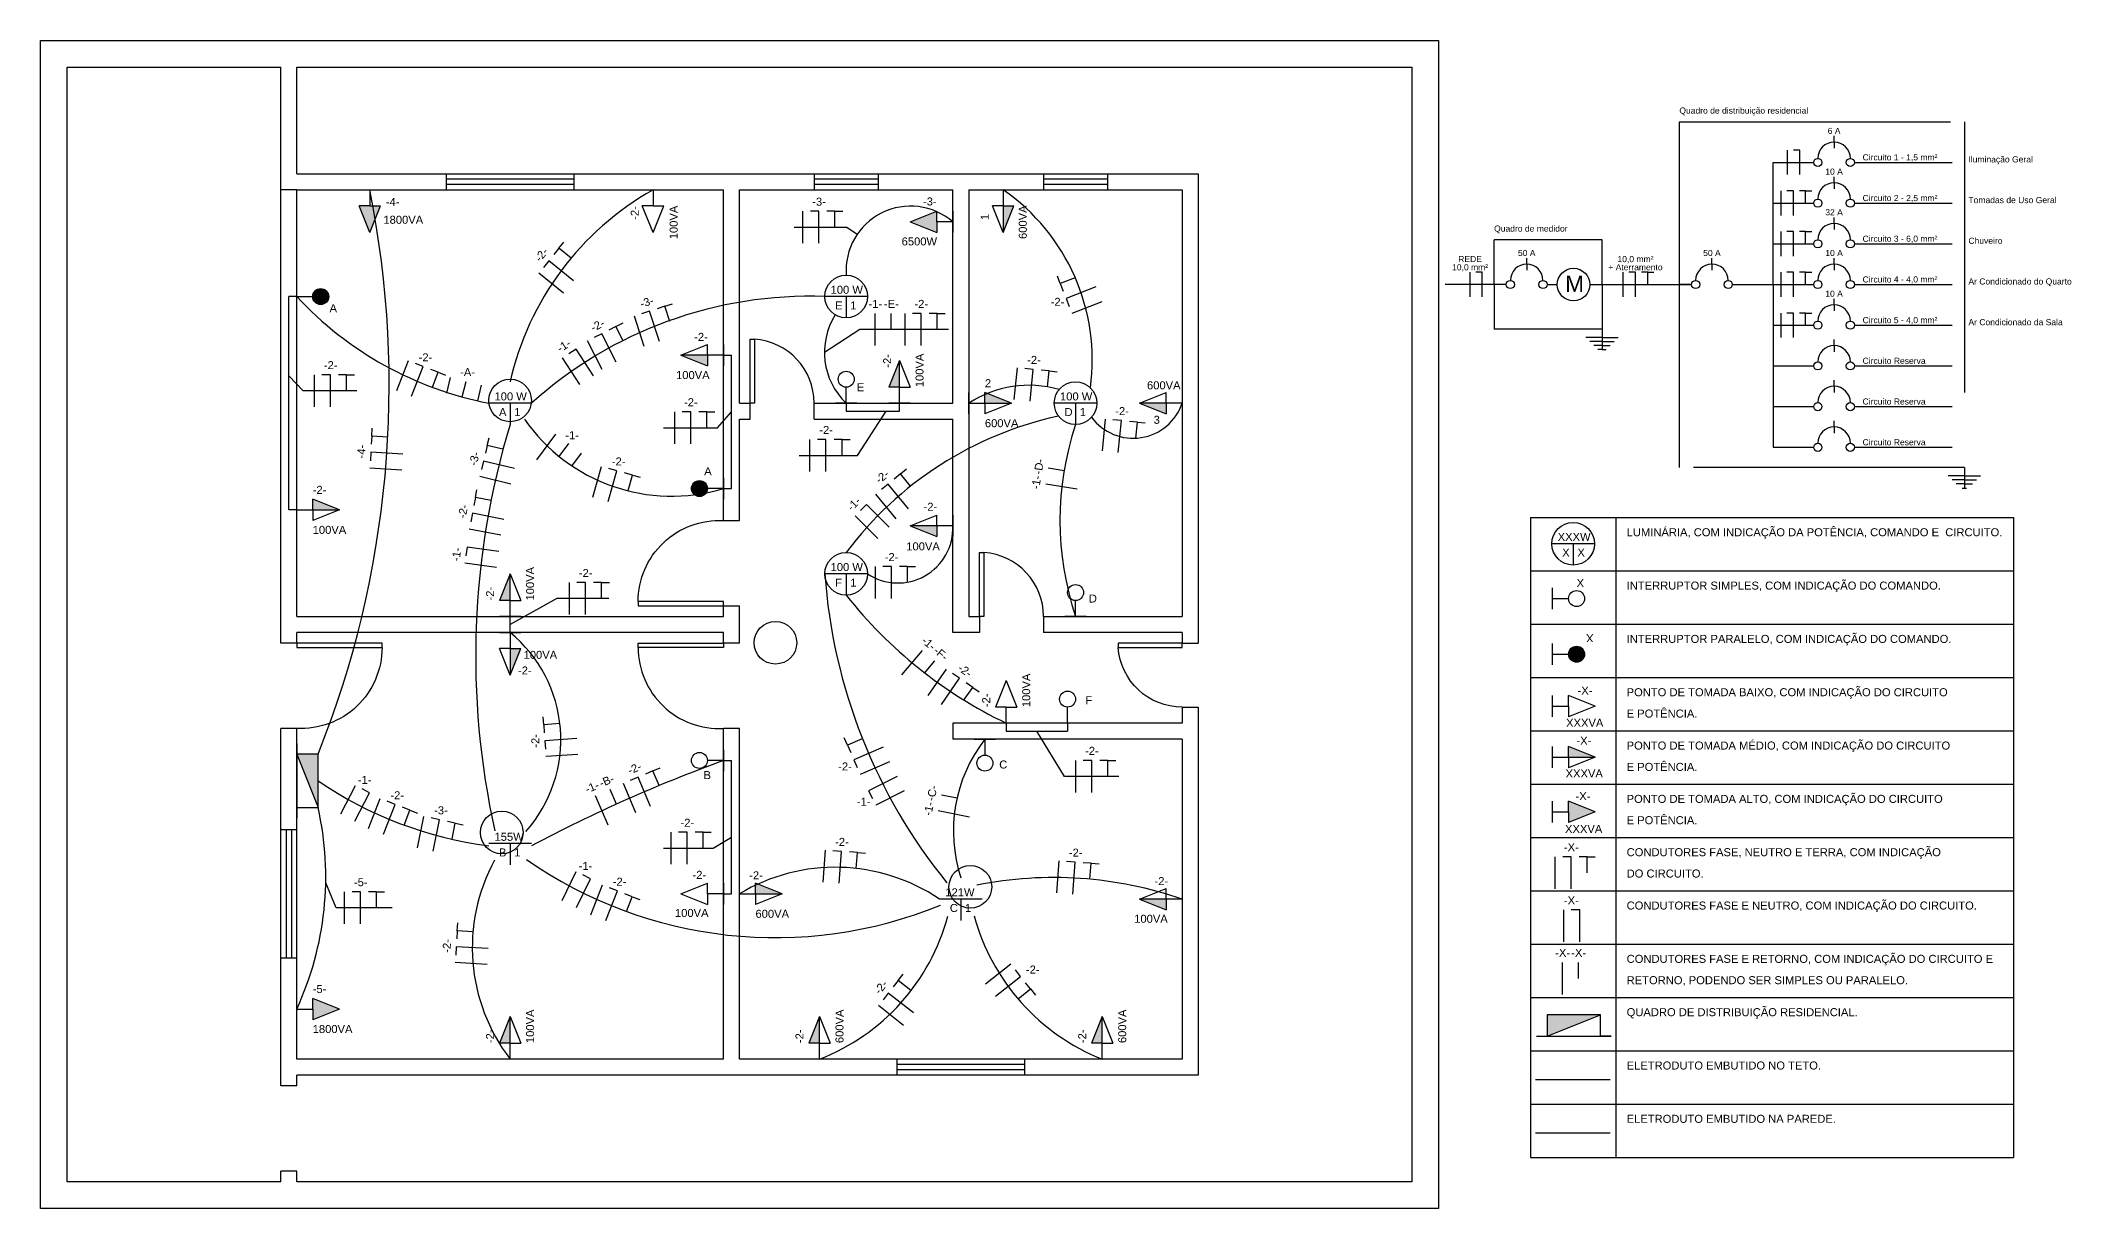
# Model space of a CAD drawing. Header units: millimetres. Extents: x 0 to 19, y 0 to 10.9.
import ezdxf
from ezdxf.enums import TextEntityAlignment as Align

# ---------------------------------------------------------------- set-up
doc = ezdxf.new("R2010")
doc.units = ezdxf.units.MM
doc.header["$LTSCALE"] = 0.2
doc.linetypes.add('DASHED', pattern=[19.05, 12.7, -6.35])
for name, color, linetype in [('CIRCUITOS', 250, 'Continuous'), ('ELETRODUTO_PAREDE', 251, 'DASHED'), ('ELETRODUTO_TETO', 251, 'Continuous'), ('ESQUADRIAS', 253, 'Continuous'), ('INTERRUPTORES', 250, 'Continuous'), ('luminarias', 250, 'Continuous'), ('PAREDES', 253, 'Continuous'), ('TOMADAS', 250, 'Continuous')]:
    doc.layers.add(name, color=color, linetype=linetype)
doc.styles.get("Standard").update_dxf_attribs({"font": 'Arial'})

# ---------------------------------------------------------------- blocks, each defined once
blk = doc.blocks.new('TOMADA_MEDIA')
blk.add_hatch(color=256).paths.add_polyline_path([(0.4, 0), (0.15, 0.1), (0.15, 0.001), (0.15, 0), (0.151, 0)])
for p, q in [((0, -0.1), (0, 0.1)), ((0, 0), (0.15, 0)), ((0.15, 0), (0.15, 0.1)), ((0.4, 0), (0.15, 0.1)), ((0.15, 0), (0.15, -0.1)), ((0.15, 0), (0.4, 0)), ((0.4, 0), (0.15, -0.1))]:
    blk.add_line(p, q)
for tag, p in [('CIRC_NUM', (0.15, 0.15)), ('POT_TOM', (0.15, -0.225))]:
    blk.add_attdef(tag, p, '', height=0.075)
blk = doc.blocks.new('TOMADA_BAIXA')
for p, q in [((0, -0.1), (0, 0.1)), ((0, 0), (0.15, 0)), ((0.15, 0), (0.15, 0.1)), ((0.4, 0), (0.15, 0.1)), ((0.15, 0), (0.15, -0.1)), ((0.4, 0), (0.15, -0.1))]:
    blk.add_line(p, q)
for tag, p in [('CIRC_NUM', (0.15, 0.15)), ('POT_TOM', (0.15, -0.225))]:
    blk.add_attdef(tag, p, '', height=0.075)
blk = doc.blocks.new('TOMADA_ALTA')
blk.add_hatch(color=256).paths.add_polyline_path([(0.4, 0), (0.15, 0.1), (0.15, 0.003), (0.15, 0), (0.15, -0.003), (0.15, -0.1)])
for p, q in [((0, -0.1), (0, 0.1)), ((0, 0), (0.15, 0)), ((0.15, 0), (0.15, 0.1)), ((0.4, 0), (0.15, 0.1)), ((0.15, 0), (0.15, -0.1)), ((0.4, 0), (0.15, -0.1))]:
    blk.add_line(p, q)
for tag, p in [('CIRC_NUM', (0.15, 0.15)), ('POT_TOM', (0.15, -0.225))]:
    blk.add_attdef(tag, p, '', height=0.075)
blk = doc.blocks.new('FASE_NEUTRO')
for p, q in [((-0.07, -0.15), (-0.07, 0.15)), ((0.08, 0.15), (0, 0.15)), ((0.08, -0.15), (0.08, 0.15))]:
    blk.add_line(p, q)
blk.add_attdef('FN', text='', height=0.075).set_placement((0.1407, 0.2017), align=Align.CENTER)
blk = doc.blocks.new('FASE_NEUTRO_TERRA')
for p, q in [((-0.15, -0.15), (-0.15, 0.15)), ((0, 0.15), (-0.08, 0.15)), ((0, -0.15), (0, 0.15)), ((0.15, 0.15), (0.075, 0.15)), ((0.15, 0), (0.15, 0.15)), ((0.15, 0.15), (0.225, 0.15))]:
    blk.add_line(p, q)
blk.add_attdef('FNT', text='', height=0.075).set_placement((0.9088, 0.2017), align=Align.CENTER)
blk = doc.blocks.new('PORTA_80')
for p, q in [((-0.04, 0.8), (0, 0.8)), ((-0.04, 0), (-0.04, 0.8)), ((0, 0.8), (0, 0)), ((0, 0), (-0.04, 0))]:
    blk.add_line(p, q)
blk.add_arc((-0.04, 0.039), 0.761, 90, 182.9376)
blk = doc.blocks.new('PORTA_60')
for p, q in [((0, 0.6), (0.04, 0.6)), ((0, 0), (0, 0.6)), ((0.04, 0.6), (0.04, 0)), ((0.04, 0), (0, 0))]:
    blk.add_line(p, q)
blk.add_arc((-0.0014, 0), 0.6014, 0, 86.0501)
blk = doc.blocks.new('INTERRUPTOR_SIMPLES')
for p, q in [((0, -0.1), (0, 0.1)), ((0, 0), (0.15, 0))]:
    blk.add_line(p, q)
blk.add_circle((0.225, 0), 0.075)
blk.add_attdef('INT_LET', (0.225, 0.1084), '', height=0.075)
blk = doc.blocks.new('INTERRUPTOR_PARALELO')
blk.add_hatch(color=256).paths.add_polyline_path([(-0.15, 0), (-0.151, 0.011), (-0.153, 0.021), (-0.157, 0.031), (-0.162, 0.041), (-0.168, 0.049), (-0.176, 0.057), (-0.184, 0.063), (-0.194, 0.068), (-0.204, 0.072), (-0.214, 0.074), (-0.225, 0.075), (-0.236, 0.074), (-0.246, 0.072), (-0.256, 0.068), (-0.266, 0.063), (-0.274, 0.057), (-0.282, 0.049), (-0.288, 0.041), (-0.293, 0.031), (-0.297, 0.021), (-0.299, 0.011), (-0.3, 0), (-0.299, -0.011), (-0.297, -0.021), (-0.293, -0.031), (-0.288, -0.041), (-0.282, -0.049), (-0.274, -0.057), (-0.266, -0.063), (-0.256, -0.068), (-0.246, -0.072), (-0.236, -0.074), (-0.225, -0.075), (-0.214, -0.074), (-0.204, -0.072), (-0.194, -0.068), (-0.184, -0.063), (-0.176, -0.057), (-0.168, -0.049), (-0.162, -0.041), (-0.157, -0.031), (-0.153, -0.021), (-0.151, -0.011)])
for p, q in [((0, 0), (-0.15, 0)), ((0, 0.1), (0, -0.1))]:
    blk.add_line(p, q)
blk.add_circle((-0.225, 0), 0.075)
blk.add_attdef('INT_LET', (-0.316, 0.107), '', height=0.075)
blk = doc.blocks.new('FASE_RETORNO')
for p, q in [((-0.0814, -0.15), (-0.0814, 0.15)), ((0.0686, 0), (0.0686, 0.15))]:
    blk.add_line(p, q)
for tag, p in [('F', (-0.8488, 0.2017)), ('R', (-0.6985, 0.2017))]:
    blk.add_attdef(tag, text='', height=0.075).set_placement(p, align=Align.CENTER)
blk = doc.blocks.new('FASE_PARALELO')
for p, q in [((-0.15, -0.15), (-0.15, 0.15)), ((0, 0), (0, 0.15)), ((0.15, 0), (0.15, 0.15))]:
    blk.add_line(p, q)
blk.add_attdef('FP', text='', height=0.075).set_placement((0.0713, 0.2017), align=Align.CENTER)
blk = doc.blocks.new('RETORNO_PARALELO')
for p, q in [((-0.15, 0), (-0.15, 0.15)), ((0, 0), (0, 0.15)), ((0.15, 0), (0.15, 0.15))]:
    blk.add_line(p, q)
blk.add_attdef('RP', text='', height=0.075).set_placement((0.0718, 0.2017), align=Align.CENTER)

msp = doc.modelspace()

# ---------------------------------------------------------------- hatches: boundary and pattern name
at = {"layer": 'TOMADAS'}
for points in [[(2.6, 4.2597), (2.4, 4.2597), (2.6, 3.7597)], [(14.1194, 1.8149), (14.1194, 1.6149), (14.6194, 1.8149)]]:
    msp.add_hatch(color=256, dxfattribs=at).paths.add_polyline_path(points)

# ---------------------------------------------------------------- linework, layer by layer
at = {"linetype": 'DASHED'}
for p, q in [((15.3589, 8.6629), (15.3589, 10.1892)), ((15.3589, 10.1892), (18.0301, 10.1892)), ((18.0301, 10.1892), (18.0301, 6.9457)), ((13.6227, 8.6629), (13.6227, 9.0826)), ((14.6339, 9.0826), (13.6227, 9.0826)), ((14.6339, 8.6629), (14.6339, 9.0826)), ((13.6227, 8.6629), (13.6227, 8.2431)), ((14.6339, 8.6629), (14.6339, 8.2431)), ((15.3589, 6.9457), (15.3589, 8.6629)), ((14.6339, 8.2431), (13.6227, 8.2431)), ((18.0301, 6.9457), (15.3589, 6.9457))]:
    msp.add_line(p, q, dxfattribs=at)
for p, q in [((16.809, 9.9984), (16.809, 10.0557)), ((16.809, 9.9984), (16.809, 9.9412)), ((16.2366, 9.426), (16.2366, 9.8076)), ((16.2366, 9.8076), (16.6182, 9.8076)), ((16.9998, 9.8076), (17.9156, 9.8076)), ((16.809, 9.6168), (16.809, 9.6741)), ((16.809, 9.6168), (16.809, 9.5596)), ((16.2366, 9.0444), (16.2366, 9.426)), ((16.2366, 9.426), (16.6182, 9.426)), ((16.9998, 9.426), (17.9156, 9.426)), ((16.809, 9.2352), (16.809, 9.2925)), ((16.809, 9.2352), (16.809, 9.178)), ((16.2366, 8.6629), (16.2366, 9.0444)), ((16.2366, 9.0444), (16.6182, 9.0444)), ((16.9998, 9.0444), (17.9156, 9.0444)), ((13.928, 8.8537), (13.928, 8.9109)), ((13.928, 8.8537), (13.928, 8.7964)), ((15.6642, 8.8537), (15.6642, 8.9109)), ((15.6642, 8.8537), (15.6642, 8.7964)), ((16.809, 8.8537), (16.809, 8.9109)), ((16.809, 8.8537), (16.809, 8.7964)), ((13.7372, 8.6629), (13.1648, 8.6629)), ((14.1188, 8.6629), (14.2142, 8.6629)), ((14.5195, 8.6629), (15.0918, 8.6629)), ((15.0918, 8.6629), (15.4734, 8.6629)), ((15.4734, 8.6629), (15.3589, 8.6629)), ((15.855, 8.6629), (16.2366, 8.6629)), ((16.2366, 8.6629), (16.2366, 8.2813)), ((16.2366, 8.6629), (16.6182, 8.6629)), ((16.9998, 8.6629), (17.9156, 8.6629)), ((16.809, 8.4721), (16.809, 8.5293)), ((16.809, 8.4721), (16.809, 8.4148)), ((14.6339, 8.2431), (14.6339, 8.1668)), ((16.2366, 8.2813), (16.2366, 7.8997)), ((16.2366, 8.2813), (16.6182, 8.2813)), ((16.9998, 8.2813), (17.9156, 8.2813)), ((14.6339, 8.1668), (14.4813, 8.1668)), ((14.6339, 8.1286), (14.5195, 8.1286)), ((14.6339, 8.0905), (14.5576, 8.0905)), ((14.6339, 8.0523), (14.5958, 8.0523)), ((14.6339, 8.1668), (14.6339, 8.0523)), ((14.6339, 8.1668), (14.7866, 8.1668)), ((14.6339, 8.1286), (14.7484, 8.1286)), ((14.6339, 8.0905), (14.7102, 8.0905)), ((14.6339, 8.0523), (14.6721, 8.0523)), ((16.809, 8.0905), (16.809, 8.1477)), ((16.809, 8.0905), (16.809, 8.0332)), ((16.2366, 7.8997), (16.2366, 7.5181)), ((16.2366, 7.8997), (16.6182, 7.8997)), ((16.9998, 7.8997), (17.9156, 7.8997)), ((16.809, 7.7089), (16.809, 7.7661)), ((16.809, 7.7089), (16.809, 7.6517)), ((16.2366, 7.5181), (16.6182, 7.5181)), ((16.2366, 7.5181), (16.2366, 7.1365)), ((16.9998, 7.5181), (17.9156, 7.5181)), ((16.809, 7.3273), (16.809, 7.3845)), ((16.809, 7.3273), (16.809, 7.2701)), ((16.2366, 7.1365), (16.6182, 7.1365)), ((16.9998, 7.1365), (17.9156, 7.1365)), ((18.0301, 6.8694), (17.8774, 6.8694)), ((18.0301, 6.9457), (18.0301, 6.8694)), ((18.0301, 6.8694), (18.0301, 6.7549)), ((18.0301, 6.8694), (18.1827, 6.8694)), ((18.0301, 6.8312), (17.9156, 6.8312)), ((18.0301, 6.7931), (17.9537, 6.7931)), ((18.01, 6.7549), (18.0501, 6.7549)), ((18.0301, 6.8312), (18.1445, 6.8312)), ((18.0301, 6.7931), (18.1064, 6.7931)), ((13.9648, 6.4774), (18.4907, 6.4774)), ((13.9648, 6.4774), (13.9648, 0.4774)), ((14.7648, 6.4774), (14.7648, 0.4774)), ((18.4907, 6.4774), (18.4907, 0.4774)), ((13.9648, 5.9774), (18.4907, 5.9774)), ((13.9648, 5.4774), (18.4907, 5.4774)), ((13.9648, 4.9774), (18.4907, 4.9774)), ((13.9648, 4.4774), (18.4907, 4.4774)), ((13.9648, 3.9774), (18.4907, 3.9774)), ((13.9648, 3.4774), (18.4907, 3.4774)), ((13.9648, 2.9774), (18.4907, 2.9774)), ((13.9648, 2.4774), (18.4907, 2.4774)), ((13.9648, 1.9774), (18.4907, 1.9774)), ((13.9648, 1.4774), (18.4907, 1.4774)), ((13.9648, 0.9774), (18.4907, 0.9774)), ((13.9648, 0.4774), (18.4907, 0.4774))]:
    msp.add_line(p, q)
at = {"ltscale": 0.005}
for centre, radius in [((16.6563, 9.8076), 0.0382), ((16.9616, 9.8076), 0.0382), ((16.6563, 9.426), 0.0382), ((16.9616, 9.426), 0.0382), ((16.6563, 9.0444), 0.0382), ((16.9616, 9.0444), 0.0382), ((14.3668, 8.6629), 0.1526), ((13.7754, 8.6629), 0.0382), ((14.0806, 8.6629), 0.0382), ((15.5116, 8.6629), 0.0382), ((15.8169, 8.6629), 0.0382), ((16.6563, 8.6629), 0.0382), ((16.9616, 8.6629), 0.0382), ((16.6563, 8.2813), 0.0382), ((16.9616, 8.2813), 0.0382), ((16.6563, 7.8997), 0.0382), ((16.9616, 7.8997), 0.0382), ((16.6563, 7.5181), 0.0382), ((16.9616, 7.5181), 0.0382), ((16.6563, 7.1365), 0.0382), ((16.9616, 7.1365), 0.0382)]:
    msp.add_circle(centre, radius, dxfattribs=at)
msp.add_circle((4.4, 7.576), 0.2)
at = {"linetype": 'ByBlock'}
msp.add_circle((6.8868, 5.3038), 0.2, dxfattribs=at)
for centre in [(16.809, 9.8458), (16.809, 9.4642), (16.809, 9.0826), (13.928, 8.701), (15.6642, 8.701), (16.809, 8.701), (16.809, 8.3194), (16.809, 7.9378), (16.809, 7.5563), (16.809, 7.1747)]:
    msp.add_arc(centre, 0.1526, 0, 180)
at = {"layer": 'CIRCUITOS'}
for p, q in [((7.063, 9.2006), (7.5566, 9.2006)), ((7.5566, 9.2006), (7.6541, 9.1339)), ((7.6787, 8.2419), (7.3462, 8.0261)), ((8.5099, 8.2419), (7.6787, 8.2419)), ((2.325, 7.8054), (2.4595, 7.6674)), ((2.9633, 7.6674), (2.4595, 7.6674)), ((6.3425, 7.32), (6.475, 7.4699)), ((7.6576, 7.0595), (7.9261, 7.475)), ((9.9, 7.55), (9.5, 7.55)), ((9.7, 7.55), (9.7, 7.35)), ((5.8378, 7.32), (6.3425, 7.32)), ((7.108, 7.0595), (7.6576, 7.0595)), ((4.8376, 5.7185), (4.4, 5.475)), ((5.3256, 5.7185), (4.8376, 5.7185)), ((9.5961, 4.0512), (9.3375, 4.475)), ((10.1055, 4.0512), (9.5961, 4.0512)), ((6.3035, 3.3767), (6.475, 3.4821)), ((5.8384, 3.3767), (6.3035, 3.3767)), ((2.7699, 2.8192), (2.6723, 3.0535)), ((3.2944, 2.8192), (2.7699, 2.8192))]:
    msp.add_line(p, q, dxfattribs=at)
for centre in [(9.7, 7.55), (8.7137, 3.015)]:
    msp.add_circle(centre, 0.2, dxfattribs=at)
at = {"layer": 'ELETRODUTO_PAREDE'}
for p, q in [((2.325, 6.55), (2.325, 8.55)), ((2.4, 8.55), (2.325, 8.55)), ((6.4, 8), (6.475, 8)), ((6.475, 6.7498), (6.475, 8)), ((7.55, 7.55), (7.55, 7.475)), ((7.55, 7.475), (8.0492, 7.475)), ((8.0492, 7.475), (8.0492, 7.55)), ((6.4, 6.7498), (6.475, 6.7498)), ((2.4, 6.55), (2.325, 6.55)), ((4.4, 5.4), (4.4, 5.55)), ((9.05, 4.55), (9.05, 4.475)), ((9.05, 4.475), (9.625, 4.475)), ((9.625, 4.55), (9.625, 4.475)), ((6.4, 4.2), (6.475, 4.2)), ((6.475, 2.95), (6.475, 4.2)), ((6.4, 2.95), (6.475, 2.95)), ((14.0117, 0.7076), (14.7117, 0.7076))]:
    msp.add_line(p, q, dxfattribs=at)
at = {"layer": 'ELETRODUTO_TETO'}
msp.add_line((14.0117, 1.2076), (14.7117, 1.2076), dxfattribs=at)
for centre, radius, start, end in [((-6.0506, 7.7207), 9.3173, 338.1939, 11.3225), ((7.096, 7.1421), 2.7637, 119.3946, 167.2928), ((7.9165, 7.9562), 1.9401, 352.2333, 55.2365), ((8.1537, 8.7925), 0.6052, 49.0868, 184.0232), ((4.8358, 10.8144), 3.3257, 222.9116, 258.9792), ((7.2088, 4.657), 3.8956, 87.9233, 132.0429), ((8.0041, 8.0261), 0.658, 147.6787, 226.3548), ((9.265, 6.6832), 1.0347, 74.1902, 123.098), ((10.2583, 4.1243), 3.3821, 102.2523, 143.2041), ((10.2403, 7.7071), 0.4858, 216.5532, 341.1386), ((11.5836, 5.1738), 7.506, 163.1461, 192.5691), ((5.9148, 8.3591), 1.6808, 214.743, 286.779), ((12.3829, 6.45), 2.8298, 161.4556, 198.5444), ((8.0348, 6.3798), 0.5156, 236.4667, 2.2488), ((12.517, 6.3157), 5.18, 184.0484, 219.0581), ((10.8868, 8.3835), 4.2509, 218.2817, 244.3987), ((3.5777, 4.3959), 1.2979, 318.4023, 50.6831), ((9.9581, 3.5387), 1.4034, 142.1437, 198.2177), ((11.3873, -9.4465), 14.5293, 110.0756, 117.8493), ((4.6684, 7.0334), 3.6635, 235.6262, 262.6549), ((-0.2772, 3.1084), 2.95, 335.1659, 12.7549), ((5.7628, 2.4448), 1.7172, 151.5129, 217.4774), ((6.8847, 6.6208), 4.0817, 235.1576, 292.2922), ((7.4482, 1.4513), 1.7472, 56.0095, 120.9354), ((9.4946, -0.5895), 3.6918, 70.9423, 101.2304), ((6.5851, 3.2516), 1.9848, 291.1106, 345.1035), ((10.6922, 3.2716), 2.0134, 195.2097, 248.368)]:
    msp.add_arc(centre, radius, start, end, dxfattribs=at)
at = {"layer": 'ESQUADRIAS'}
for p, q in [((3.8, 9.7), (3.8, 9.55)), ((5, 9.65), (3.8, 9.65)), ((5, 9.6), (3.8, 9.6)), ((5, 9.55), (5, 9.7)), ((7.25, 9.7), (7.25, 9.55)), ((7.85, 9.65), (7.25, 9.65)), ((7.85, 9.6), (7.25, 9.6)), ((7.85, 9.7), (7.85, 9.55)), ((9.4, 9.7), (9.4, 9.55)), ((10, 9.65), (9.4, 9.65)), ((10, 9.6), (9.4, 9.6)), ((10, 9.7), (10, 9.55)), ((2.4, 3.55), (2.25, 3.55)), ((2.3, 3.55), (2.3, 2.35)), ((2.35, 3.55), (2.35, 2.35)), ((2.25, 2.35), (2.4, 2.35)), ((8.025, 1.4), (8.025, 1.25)), ((9.225, 1.35), (8.025, 1.35)), ((9.225, 1.25), (9.225, 1.4)), ((9.225, 1.3), (8.025, 1.3))]:
    msp.add_line(p, q, dxfattribs=at)
at = {"layer": 'luminarias'}
for p, q in [((7.75, 8.55), (7.35, 8.55)), ((7.55, 8.55), (7.55, 8.35)), ((4.6, 7.55), (4.2, 7.55)), ((4.4, 7.55), (4.4, 7.35)), ((14.5643, 6.2326), (14.1643, 6.2326)), ((14.3643, 6.2326), (14.3643, 6.0326)), ((7.75, 5.95), (7.35, 5.95)), ((7.55, 5.95), (7.55, 5.75)), ((4.6, 3.4206), (4.2, 3.4206)), ((4.4, 3.4206), (4.4, 3.2206)), ((8.825, 2.9), (8.425, 2.9)), ((8.625, 2.9), (8.625, 2.7))]:
    msp.add_line(p, q, dxfattribs=at)
for centre in [(7.55, 8.55), (14.3643, 6.2326), (7.55, 5.95), (4.3219, 3.5248)]:
    msp.add_circle(centre, 0.2, dxfattribs=at)
at = {"layer": 'PAREDES'}
for p, q in [((0, 10.95), (13.1, 10.95)), ((0, 0), (0, 10.95)), ((13.1, 10.95), (13.1, 0)), ((0.25, 10.7), (2.25, 10.7)), ((0.25, 0.25), (0.25, 10.7)), ((2.25, 5.3), (2.25, 10.7)), ((2.4, 9.7), (2.4, 10.7)), ((2.4, 10.7), (12.85, 10.7)), ((12.85, 10.7), (12.85, 0.25)), ((2.4, 9.55), (2.25, 9.55)), ((2.4, 9.7), (10.85, 9.7)), ((2.4, 9.55), (6.4, 9.55)), ((2.4, 5.55), (2.4, 9.55)), ((6.4, 6.45), (6.4, 9.55)), ((6.55, 9.55), (8.55, 9.55)), ((6.55, 7.55), (6.55, 9.55)), ((8.55, 7.55), (8.55, 9.55)), ((8.7, 9.55), (8.7, 5.55)), ((8.7, 9.55), (10.7, 9.55)), ((10.7, 9.55), (10.7, 5.55)), ((10.85, 9.7), (10.85, 5.3)), ((6.55, 7.55), (6.65, 7.55)), ((6.65, 7.4), (6.65, 7.55)), ((7.25, 7.55), (8.55, 7.55)), ((7.25, 7.4), (7.25, 7.55)), ((6.55, 7.4), (6.65, 7.4)), ((6.55, 6.45), (6.55, 7.4)), ((7.25, 7.4), (8.55, 7.4)), ((8.55, 5.4), (8.55, 7.4)), ((6.4, 6.45), (6.55, 6.45)), ((2.4, 5.55), (6.4, 5.55)), ((6.4, 5.65), (6.55, 5.65)), ((6.4, 5.55), (6.4, 5.65)), ((6.55, 5.3), (6.55, 5.65)), ((8.7, 5.55), (8.8, 5.55)), ((8.8, 5.55), (8.8, 5.4)), ((9.4, 5.55), (10.7, 5.55)), ((9.4, 5.55), (9.4, 5.4)), ((6.4, 5.4), (2.4, 5.4)), ((2.4, 5.3), (2.4, 5.4)), ((6.4, 5.3), (6.4, 5.4)), ((8.8, 5.4), (8.55, 5.4)), ((10.7, 5.4), (9.4, 5.4)), ((10.7, 5.4), (10.7, 5.3)), ((2.4, 5.3), (2.25, 5.3)), ((6.55, 5.3), (6.4, 5.3)), ((10.7, 5.3), (10.85, 5.3)), ((10.7, 4.7), (10.85, 4.7)), ((10.7, 4.7), (10.7, 4.55)), ((10.85, 4.7), (10.85, 1.25)), ((2.25, 1.15), (2.25, 4.5)), ((2.4, 4.5), (2.25, 4.5)), ((2.4, 1.4), (2.4, 4.5)), ((6.4, 1.4), (6.4, 4.5)), ((6.55, 4.5), (6.4, 4.5)), ((6.55, 1.4), (6.55, 4.5)), ((10.7, 4.55), (8.55, 4.55)), ((8.55, 4.55), (8.55, 4.4)), ((10.7, 4.4), (8.55, 4.4)), ((10.7, 4.4), (10.7, 1.4)), ((6.4, 1.4), (2.4, 1.4)), ((10.7, 1.4), (6.55, 1.4)), ((2.4, 1.15), (2.25, 1.15)), ((10.85, 1.25), (2.4, 1.25)), ((2.4, 1.15), (2.4, 1.25)), ((2.25, 0.25), (0.25, 0.25)), ((2.25, 0.25), (2.25, 0.35)), ((2.4, 0.35), (2.25, 0.35)), ((2.4, 0.25), (2.4, 0.35)), ((12.85, 0.25), (2.4, 0.25)), ((13.1, 0), (0, 0))]:
    msp.add_line(p, q, dxfattribs=at)
at = {"layer": 'TOMADAS'}
for p, q in [((2.4, 4.3597), (2.4, 3.6597)), ((2.6, 4.2597), (2.4, 4.2597)), ((2.4, 4.2597), (2.6, 3.7597)), ((2.6, 3.7597), (2.6, 4.2597)), ((2.4, 3.6597), (2.4, 3.7597)), ((2.4, 3.7597), (2.6, 3.7597)), ((14.6194, 1.8149), (14.1194, 1.8149)), ((14.1194, 1.8149), (14.1194, 1.6149)), ((14.1194, 1.6149), (14.6194, 1.8149)), ((14.6194, 1.6149), (14.6194, 1.8149)), ((14.0194, 1.6149), (14.7194, 1.6149)), ((14.7194, 1.6149), (14.6194, 1.6149))]:
    msp.add_line(p, q, dxfattribs=at)

# ---------------------------------------------------------------- block references
at = {"xscale": 0.7632, "yscale": 0.7632, "zscale": 0.7632}
for name, p in [('FASE_NEUTRO', (16.4274, 9.8076)), ('FASE_NEUTRO_TERRA', (16.4274, 9.426)), ('FASE_NEUTRO_TERRA', (16.4274, 9.0444)), ('FASE_NEUTRO', (13.451, 8.6629)), ('FASE_NEUTRO_TERRA', (14.9476, 8.6629)), ('FASE_NEUTRO_TERRA', (16.4274, 8.6629)), ('FASE_NEUTRO_TERRA', (16.4274, 8.2813))]:
    msp.add_blockref(name, p, dxfattribs=at)
at = {"layer": 'CIRCUITOS'}
ref = msp.add_blockref('FASE_NEUTRO_TERRA', (7.2941, 9.2006), dxfattribs=at)
ref.add_attrib('FNT', '-3-', dxfattribs={"layer": '0', "height": 0.075}).set_placement((7.2955, 9.4023), align=Align.CENTER)
ref = msp.add_blockref('FASE_NEUTRO_TERRA', (4.8789, 8.7921), dxfattribs=dict(at, rotation=51.2638))
ref.add_attrib('FNT', '-2-', dxfattribs={"layer": '0', "height": 0.075, "rotation": 51.2638}).set_placement((4.7223, 8.9191), align=Align.CENTER)
ref = msp.add_blockref('FASE_NEUTRO_TERRA', (9.7514, 8.5865), dxfattribs=dict(at, rotation=111.3473))
ref.add_attrib('FNT', '-2-', dxfattribs={"layer": '0', "height": 0.075}).set_placement((9.5307, 8.4631), align=Align.CENTER)
ref = msp.add_blockref('FASE_NEUTRO_TERRA', (5.7537, 8.2706), dxfattribs=dict(at, rotation=17.99))
ref.add_attrib('FNT', '-3-', dxfattribs={"layer": '0', "height": 0.075, "rotation": 17.99}).set_placement((5.6928, 8.4629), align=Align.CENTER)
ref = msp.add_blockref('FASE_RETORNO', (7.9035, 8.2419), dxfattribs=at)
ref.add_attrib('F', '-1-', dxfattribs={"layer": '0', "height": 0.075}).set_placement((7.8235, 8.4437), align=Align.CENTER)
ref.add_attrib('R', '-E-', dxfattribs={"layer": '0', "height": 0.075}).set_placement((7.9734, 8.4437), align=Align.CENTER)
ref = msp.add_blockref('FASE_NEUTRO_TERRA', (8.2524, 8.2419), dxfattribs=at)
ref.add_attrib('FNT', '-2-', dxfattribs={"layer": '0', "height": 0.075}).set_placement((8.2538, 8.4437), align=Align.CENTER)
ref = msp.add_blockref('FASE_NEUTRO_TERRA', (5.3271, 8.0679), dxfattribs=dict(at, rotation=27.0437))
ref.add_attrib('FNT', '-2-', dxfattribs={"layer": '0', "height": 0.075, "rotation": 27.0437}).set_placement((5.2366, 8.2481), align=Align.CENTER)
ref = msp.add_blockref('FASE_NEUTRO_TERRA', (3.532, 7.7549), dxfattribs=dict(at, rotation=338.5844))
ref.add_attrib('FNT', '-2-', dxfattribs={"layer": '0', "height": 0.075}).set_placement((3.6071, 7.9427), align=Align.CENTER)
ref = msp.add_blockref('FASE_NEUTRO', (5.0327, 7.8881), dxfattribs=dict(at, rotation=32.8228))
ref.add_attrib('FN', '-1-', dxfattribs={"layer": '0', "height": 0.075, "rotation": 32.8228}).set_placement((4.9243, 8.0583), align=Align.CENTER)
ref = msp.add_blockref('FASE_NEUTRO_TERRA', (9.2887, 7.7179), dxfattribs=dict(at, rotation=354.2403))
ref.add_attrib('FNT', '-2-', dxfattribs={"layer": '0', "height": 0.075}).set_placement((9.3103, 7.9186), align=Align.CENTER)
ref = msp.add_blockref('FASE_NEUTRO_TERRA', (2.7171, 7.6674), dxfattribs=at)
ref.add_attrib('FNT', '-2-', dxfattribs={"layer": '0', "height": 0.075}).set_placement((2.7185, 7.8692), align=Align.CENTER)
ref = msp.add_blockref('RETORNO_PARALELO', (3.9517, 7.6083), dxfattribs=dict(at, rotation=346.0728))
ref.add_attrib('RP', '-A-', dxfattribs={"layer": '0', "height": 0.075}).set_placement((4.0015, 7.8041), align=Align.CENTER)
ref = msp.add_blockref('FASE_NEUTRO_TERRA', (6.0927, 7.32), dxfattribs=at)
ref.add_attrib('FNT', '-2-', dxfattribs={"layer": '0', "height": 0.075}).set_placement((6.0941, 7.5217), align=Align.CENTER)
ref = msp.add_blockref('FASE_NEUTRO_TERRA', (10.1149, 7.2377), dxfattribs=dict(at, rotation=354.3493))
ref.add_attrib('FNT', '-2-', dxfattribs={"layer": '0', "height": 0.075}).set_placement((10.1361, 7.4384), align=Align.CENTER)
ref = msp.add_blockref('FASE_NEUTRO_TERRA', (3.2448, 7.0819), dxfattribs=dict(at, rotation=86.7597))
ref.add_attrib('FNT', '-4-', dxfattribs={"layer": '0', "height": 0.075, "rotation": 86.7597}).set_placement((3.0434, 7.0947), align=Align.CENTER)
ref = msp.add_blockref('FASE_PARALELO', (4.8598, 7.0506), dxfattribs=dict(at, rotation=323.2883))
ref.add_attrib('FP', '-1-', dxfattribs={"layer": '0', "height": 0.075}).set_placement((4.9818, 7.2123), align=Align.CENTER)
ref = msp.add_blockref('FASE_NEUTRO_TERRA', (7.3609, 7.0595), dxfattribs=at)
ref.add_attrib('FNT', '-2-', dxfattribs={"layer": '0', "height": 0.075}).set_placement((7.3623, 7.2612), align=Align.CENTER)
ref = msp.add_blockref('FASE_NEUTRO_TERRA', (4.2969, 6.9724), dxfattribs=dict(at, rotation=76.46))
ref.add_attrib('FNT', '-3-', dxfattribs={"layer": '0', "height": 0.075, "rotation": 76.46}).set_placement((4.1011, 7.0211), align=Align.CENTER)
ref = msp.add_blockref('FASE_NEUTRO_TERRA', (5.3609, 6.7721), dxfattribs=dict(at, rotation=344.1862))
ref.add_attrib('FNT', '-2-', dxfattribs={"layer": '0', "height": 0.075}).set_placement((5.4173, 6.9662), align=Align.CENTER)
ref = msp.add_blockref('FASE_NEUTRO_TERRA', (8.0383, 6.6758), dxfattribs=dict(at, rotation=39.5775))
ref.add_attrib('FNT', '-2-', dxfattribs={"layer": '0', "height": 0.075, "rotation": 39.5775}).set_placement((7.9107, 6.832), align=Align.CENTER)
ref = msp.add_blockref('FASE_RETORNO', (9.5813, 6.8489), dxfattribs=dict(at, rotation=80.8714))
ref.add_attrib('F', '-1-', dxfattribs={"layer": '0', "height": 0.075, "rotation": 80.8714}).set_placement((9.3694, 6.8019), align=Align.CENTER)
ref.add_attrib('R', '-D-', dxfattribs={"layer": '0', "height": 0.075, "rotation": 80.8714}).set_placement((9.3932, 6.9499), align=Align.CENTER)
ref = msp.add_blockref('FASE_NEUTRO_TERRA', (4.1937, 6.489), dxfattribs=dict(at, rotation=78.9841))
ref.add_attrib('FNT', '-2-', dxfattribs={"layer": '0', "height": 0.075, "rotation": 78.9841}).set_placement((3.9959, 6.529), align=Align.CENTER)
ref = msp.add_blockref('FASE_NEUTRO', (7.7907, 6.4372), dxfattribs=dict(at, rotation=45.343))
ref.add_attrib('FN', '-1-', dxfattribs={"layer": '0', "height": 0.075, "rotation": 45.343}).set_placement((7.6481, 6.5798), align=Align.CENTER)
ref = msp.add_blockref('FASE_NEUTRO', (4.1349, 6.0993), dxfattribs=dict(at, rotation=82.2967))
ref.add_attrib('FN', '-1-', dxfattribs={"layer": '0', "height": 0.075, "rotation": 82.2967}).set_placement((3.9351, 6.1278), align=Align.CENTER)
ref = msp.add_blockref('FASE_NEUTRO_TERRA', (7.9738, 5.8678), dxfattribs=at)
ref.add_attrib('FNT', '-2-', dxfattribs={"layer": '0', "height": 0.075}).set_placement((7.9752, 6.0695), align=Align.CENTER)
ref = msp.add_blockref('FASE_NEUTRO_TERRA', (5.107, 5.7185), dxfattribs=at)
ref.add_attrib('FNT', '-2-', dxfattribs={"layer": '0', "height": 0.075}).set_placement((5.1084, 5.9203), align=Align.CENTER)
ref = msp.add_blockref('FASE_RETORNO', (8.2313, 5.0642), dxfattribs=dict(at, rotation=319.9681))
ref.add_attrib('F', '-1-', dxfattribs={"layer": '0', "height": 0.075, "rotation": 319.9681}).set_placement((8.2996, 5.2702), align=Align.CENTER)
ref.add_attrib('R', '-F-', dxfattribs={"layer": '0', "height": 0.075, "rotation": 319.9681}).set_placement((8.4142, 5.174), align=Align.CENTER)
ref = msp.add_blockref('FASE_NEUTRO_TERRA', (8.5273, 4.8477), dxfattribs=dict(at, rotation=325.3049))
ref.add_attrib('FNT', '-2-', dxfattribs={"layer": '0', "height": 0.075, "rotation": 325.3049}).set_placement((8.643, 5.0129), align=Align.CENTER)
ref = msp.add_blockref('FASE_NEUTRO_TERRA', (4.8755, 4.3959), dxfattribs=dict(at, rotation=93.9002))
ref.add_attrib('FNT', '-2-', dxfattribs={"layer": '0', "height": 0.075, "rotation": 90}).set_placement((4.6743, 4.3836), align=Align.CENTER)
ref = msp.add_blockref('FASE_NEUTRO_TERRA', (7.7598, 4.2661), dxfattribs=dict(at, rotation=113.4704))
ref.add_attrib('FNT', '-2-', dxfattribs={"layer": '0', "height": 0.075}).set_placement((7.5391, 4.1064), align=Align.CENTER)
ref = msp.add_blockref('FASE_NEUTRO_TERRA', (9.8515, 4.0512), dxfattribs=at)
ref.add_attrib('FNT', '-2-', dxfattribs={"layer": '0', "height": 0.075}).set_placement((9.8529, 4.2529), align=Align.CENTER)
ref = msp.add_blockref('FASE_NEUTRO', (2.9435, 3.8014), dxfattribs=dict(at, rotation=332.7378))
ref.add_attrib('FN', '-1-', dxfattribs={"layer": '0', "height": 0.075}).set_placement((3.0373, 3.9807), align=Align.CENTER)
ref = msp.add_blockref('FASE_RETORNO', (5.3352, 3.7623), dxfattribs=dict(at, rotation=23.0962))
ref.add_attrib('F', '-1-', dxfattribs={"layer": '0', "height": 0.075, "rotation": 23.0962}).set_placement((5.1825, 3.9164), align=Align.CENTER)
ref.add_attrib('R', '-B-', dxfattribs={"layer": '0', "height": 0.075, "rotation": 23.0962}).set_placement((5.32, 3.9752), align=Align.CENTER)
ref = msp.add_blockref('FASE_NEUTRO_TERRA', (5.6584, 3.9057), dxfattribs=dict(at, rotation=22.8875))
ref.add_attrib('FNT', '-2-', dxfattribs={"layer": '0', "height": 0.075, "rotation": 22.8875}).set_placement((5.5813, 4.092), align=Align.CENTER)
ref = msp.add_blockref('FASE_NEUTRO', (7.929, 3.9112), dxfattribs=dict(at, rotation=116.9791))
ref.add_attrib('FN', '-1-', dxfattribs={"layer": '0', "height": 0.075}).set_placement((7.7135, 3.7758), align=Align.CENTER)
ref = msp.add_blockref('FASE_NEUTRO_TERRA', (3.2673, 3.6484), dxfattribs=dict(at, rotation=338.6736))
ref.add_attrib('FNT', '-2-', dxfattribs={"layer": '0', "height": 0.075}).set_placement((3.342, 3.8364), align=Align.CENTER)
ref = msp.add_blockref('FASE_RETORNO', (8.5752, 3.7781), dxfattribs=dict(at, rotation=78.3978))
ref.add_attrib('F', '-1-', dxfattribs={"layer": '0', "height": 0.075, "rotation": 78.3978}).set_placement((8.3615, 3.7403), align=Align.CENTER)
ref.add_attrib('R', '-C-', dxfattribs={"layer": '0', "height": 0.075, "rotation": 78.3978}).set_placement((8.3916, 3.8871), align=Align.CENTER)
ref = msp.add_blockref('FASE_NEUTRO_TERRA', (3.7089, 3.4978), dxfattribs=dict(at, rotation=348.0599))
ref.add_attrib('FNT', '-3-', dxfattribs={"layer": '0', "height": 0.075}).set_placement((3.752, 3.6952), align=Align.CENTER)
ref = msp.add_blockref('FASE_NEUTRO_TERRA', (6.06, 3.3767), dxfattribs=at)
ref.add_attrib('FNT', '-2-', dxfattribs={"layer": '0', "height": 0.075}).set_placement((6.0614, 3.5784), align=Align.CENTER)
ref = msp.add_blockref('FASE_NEUTRO_TERRA', (7.4948, 3.1979), dxfattribs=dict(at, rotation=355.9787))
ref.add_attrib('FNT', '-2-', dxfattribs={"layer": '0', "height": 0.075}).set_placement((7.5103, 3.3992), align=Align.CENTER)
ref = msp.add_blockref('FASE_NEUTRO', (5.0159, 2.992), dxfattribs=dict(at, rotation=333.6756))
ref.add_attrib('FN', '-1-', dxfattribs={"layer": '0', "height": 0.075}).set_placement((5.1068, 3.1728), align=Align.CENTER)
ref = msp.add_blockref('FASE_NEUTRO_TERRA', (9.6851, 3.0974), dxfattribs=dict(at, rotation=355.7659))
ref.add_attrib('FNT', '-2-', dxfattribs={"layer": '0', "height": 0.075}).set_placement((9.7014, 3.2986), align=Align.CENTER)
ref = msp.add_blockref('FASE_NEUTRO_TERRA', (14.3453, 3.1473), dxfattribs=at)
ref.add_attrib('FNT', '-X-', dxfattribs={"layer": '0', "height": 0.075}).set_placement((14.3465, 3.349), align=Align.CENTER)
ref = msp.add_blockref('FASE_NEUTRO_TERRA', (2.9995, 2.8192), dxfattribs=at)
ref.add_attrib('FNT', '-5-', dxfattribs={"layer": '0', "height": 0.075}).set_placement((3.0009, 3.021), align=Align.CENTER)
ref = msp.add_blockref('FASE_NEUTRO_TERRA', (5.3513, 2.8381), dxfattribs=dict(at, rotation=338.5605))
ref.add_attrib('FNT', '-2-', dxfattribs={"layer": '0', "height": 0.075}).set_placement((5.4264, 3.0258), align=Align.CENTER)
ref = msp.add_blockref('FASE_NEUTRO', (14.3453, 2.6488), dxfattribs=at)
ref.add_attrib('FN', '-X-', dxfattribs={"layer": '0', "height": 0.075}).set_placement((14.3465, 2.8505), align=Align.CENTER)
ref = msp.add_blockref('FASE_NEUTRO_TERRA', (4.0456, 2.4448), dxfattribs=dict(at, rotation=86.521))
ref.add_attrib('FNT', '-2-', dxfattribs={"layer": '0', "height": 0.075, "rotation": 86.521}).set_placement((3.8443, 2.4585), align=Align.CENTER)
ref = msp.add_blockref('FASE_NEUTRO_TERRA', (9.0676, 2.0823), dxfattribs=dict(at, rotation=308.3695))
ref.add_attrib('FNT', '-2-', dxfattribs={"layer": '0', "height": 0.075}).set_placement((9.2984, 2.2022), align=Align.CENTER)
ref = msp.add_blockref('FASE_RETORNO', (14.3453, 2.157), dxfattribs=at)
ref.add_attrib('F', '-X-', dxfattribs={"layer": '0', "height": 0.075}).set_placement((14.2651, 2.3587), align=Align.CENTER)
ref.add_attrib('R', '-X-', dxfattribs={"layer": '0', "height": 0.075}).set_placement((14.4151, 2.3587), align=Align.CENTER)
ref = msp.add_blockref('FASE_NEUTRO_TERRA', (8.0626, 1.9263), dxfattribs=dict(at, rotation=51.8349))
ref.add_attrib('FNT', '-2-', dxfattribs={"layer": '0', "height": 0.075, "rotation": 51.8349}).set_placement((7.9048, 2.0518), align=Align.CENTER)
at = {"layer": 'ESQUADRIAS'}
for p in [(6.65, 7.55), (8.8, 5.55)]:
    msp.add_blockref('PORTA_60', p, dxfattribs=at)
at = {"layer": 'ESQUADRIAS', "yscale": -1}
for name, p, rotation in [('PORTA_80', (6.4, 5.65), 270), ('PORTA_80', (2.4, 5.3), 90), ('PORTA_60', (10.7, 5.3), 270)]:
    msp.add_blockref(name, p, dxfattribs=dict(at, rotation=rotation))
at = {"layer": 'ESQUADRIAS', "rotation": 90}
msp.add_blockref('PORTA_80', (6.4, 5.3), dxfattribs=at)
at = {"layer": 'INTERRUPTORES'}
ref = msp.add_blockref('INTERRUPTOR_PARALELO', (2.4, 8.55), dxfattribs=dict(at, rotation=180))
ref.add_attrib('INT_LET', 'A', (2.7079, 8.4032), dxfattribs={"layer": '0', "height": 0.075})
ref = msp.add_blockref('INTERRUPTOR_SIMPLES', (7.55, 7.55), dxfattribs=dict(at, rotation=90))
ref.add_attrib('INT_LET', 'E', (7.65, 7.6628), dxfattribs={"layer": '0', "height": 0.075})
ref = msp.add_blockref('INTERRUPTOR_PARALELO', (6.4, 6.7498), dxfattribs=at)
ref.add_attrib('INT_LET', 'A', (6.2193, 6.8748), dxfattribs={"layer": '0', "height": 0.075})
msp.add_blockref('INTERRUPTOR_SIMPLES', (14.171, 5.7182), dxfattribs=at).add_auto_attribs({'INT_LET': 'X'})
ref = msp.add_blockref('INTERRUPTOR_SIMPLES', (9.7, 5.55), dxfattribs=dict(at, rotation=90))
ref.add_attrib('INT_LET', 'D', (9.8242, 5.6811), dxfattribs={"layer": '0', "height": 0.075})
ref = msp.add_blockref('INTERRUPTOR_PARALELO', (14.171, 5.196), dxfattribs=dict(at, rotation=180))
ref.add_attrib('INT_LET', 'X', (14.5547, 5.3849), dxfattribs={"layer": '0', "height": 0.075, "rotation": 180})
ref = msp.add_blockref('INTERRUPTOR_SIMPLES', (9.625, 4.55), dxfattribs=dict(at, rotation=90))
ref.add_attrib('INT_LET', 'F', (9.792, 4.7271), dxfattribs={"layer": '0', "height": 0.075})
ref = msp.add_blockref('INTERRUPTOR_SIMPLES', (8.85, 4.4), dxfattribs=dict(at, rotation=270))
ref.add_attrib('INT_LET', 'C', (8.9843, 4.1248), dxfattribs={"layer": '0', "height": 0.075})
ref = msp.add_blockref('INTERRUPTOR_SIMPLES', (6.4, 4.2), dxfattribs=dict(at, rotation=180))
ref.add_attrib('INT_LET', 'B', (6.2126, 4.0256), dxfattribs={"layer": '0', "height": 0.075})
at = {"layer": 'TOMADAS'}
ref = msp.add_blockref('TOMADA_ALTA', (3.0853, 9.55), dxfattribs=dict(at, rotation=270))
ref.add_attrib('CIRC_NUM', '-4-', (3.2353, 9.4), dxfattribs={"layer": '0', "height": 0.075})
ref.add_attrib('POT_TOM', '1800VA', (3.2127, 9.2324), dxfattribs={"layer": '0', "height": 0.075})
ref = msp.add_blockref('TOMADA_BAIXA', (5.7395, 9.55), dxfattribs=dict(at, rotation=270))
ref.add_attrib('CIRC_NUM', '-2-', (5.606, 9.2698), dxfattribs={"layer": '0', "height": 0.075, "rotation": 90})
ref.add_attrib('POT_TOM', '100VA', (5.9707, 9.0875), dxfattribs={"layer": '0', "height": 0.075, "rotation": 90})
ref = msp.add_blockref('TOMADA_MEDIA', (9.0227, 9.55), dxfattribs=dict(at, rotation=270))
ref.add_attrib('CIRC_NUM', '1', (8.8866, 9.2676), dxfattribs={"layer": '0', "height": 0.075, "rotation": 90})
ref.add_attrib('POT_TOM', '600VA', (9.2426, 9.0896), dxfattribs={"layer": '0', "height": 0.075, "rotation": 90})
ref = msp.add_blockref('TOMADA_ALTA', (8.55, 9.2498), dxfattribs=dict(at, rotation=180))
ref.add_attrib('CIRC_NUM', '-3-', (8.27, 9.4041), dxfattribs={"layer": '0', "height": 0.075})
ref.add_attrib('POT_TOM', '6500W', (8.0699, 9.0295), dxfattribs={"layer": '0', "height": 0.075})
ref = msp.add_blockref('TOMADA_MEDIA', (6.4, 8), dxfattribs=dict(at, rotation=180))
ref.add_attrib('CIRC_NUM', '-2-', (6.1254, 8.1345), dxfattribs={"layer": '0', "height": 0.075})
ref.add_attrib('POT_TOM', '100VA', (5.9556, 7.7762), dxfattribs={"layer": '0', "height": 0.075})
ref = msp.add_blockref('TOMADA_MEDIA', (8.05, 7.55), dxfattribs=dict(at, rotation=90))
ref.add_attrib('CIRC_NUM', '-2-', (7.9716, 7.8829), dxfattribs={"layer": '0', "height": 0.075, "rotation": 90})
ref.add_attrib('POT_TOM', '100VA', (8.275, 7.7), dxfattribs={"layer": '0', "height": 0.075, "rotation": 90})
for name, p, values in [('TOMADA_MEDIA', (8.7, 7.55), {'CIRC_NUM': '2', 'POT_TOM': '600VA'}), ('TOMADA_MEDIA', (2.4, 6.55), {'CIRC_NUM': '-2-', 'POT_TOM': '100VA'}), ('TOMADA_ALTA', (2.4, 1.8694), {'CIRC_NUM': '-5-', 'POT_TOM': '1800VA'})]:
    msp.add_blockref(name, p, dxfattribs=at).add_auto_attribs(values)
ref = msp.add_blockref('TOMADA_MEDIA', (10.7, 7.55), dxfattribs=dict(at, rotation=180))
ref.add_attrib('CIRC_NUM', '3', (10.432, 7.3568), dxfattribs={"layer": '0', "height": 0.075})
ref.add_attrib('POT_TOM', '600VA', (10.3696, 7.6802), dxfattribs={"layer": '0', "height": 0.075})
ref = msp.add_blockref('TOMADA_MEDIA', (8.55, 6.4), dxfattribs=dict(at, rotation=180))
ref.add_attrib('CIRC_NUM', '-2-', (8.2756, 6.5416), dxfattribs={"layer": '0', "height": 0.075})
ref.add_attrib('POT_TOM', '100VA', (8.1132, 6.17), dxfattribs={"layer": '0', "height": 0.075})
at = {"layer": 'TOMADAS', "rotation": 90}
for name, p, values in [('TOMADA_MEDIA', (4.4, 5.55), {'CIRC_NUM': '-2-', 'POT_TOM': '100VA'}), ('TOMADA_BAIXA', (9.05, 4.55), {'CIRC_NUM': '-2-', 'POT_TOM': '100VA'}), ('TOMADA_MEDIA', (7.3, 1.4), {'CIRC_NUM': '-2-', 'POT_TOM': '600VA'}), ('TOMADA_MEDIA', (9.95, 1.4), {'CIRC_NUM': '-2-', 'POT_TOM': '600VA'})]:
    msp.add_blockref(name, p, dxfattribs=at).add_auto_attribs(values)
at = {"layer": 'TOMADAS'}
ref = msp.add_blockref('TOMADA_MEDIA', (4.4, 5.4), dxfattribs=dict(at, rotation=270))
ref.add_attrib('CIRC_NUM', '-2-', (4.4742, 5.0065), dxfattribs={"layer": '0', "height": 0.075})
ref.add_attrib('POT_TOM', '100VA', (4.5266, 5.1531), dxfattribs={"layer": '0', "height": 0.075})
ref = msp.add_blockref('TOMADA_BAIXA', (14.171, 4.709), dxfattribs=at)
ref.add_attrib('CIRC_NUM', '-X-', (14.4048, 4.8178), dxfattribs={"layer": '0', "height": 0.075})
ref.add_attrib('POT_TOM', 'XXXVA', (14.2973, 4.5159), dxfattribs={"layer": '0', "height": 0.075})
ref = msp.add_blockref('TOMADA_MEDIA', (14.171, 4.2323), dxfattribs=at)
ref.add_attrib('CIRC_NUM', '-X-', (14.3943, 4.3477), dxfattribs={"layer": '0', "height": 0.075})
ref.add_attrib('POT_TOM', 'XXXVA', (14.2926, 4.0407), dxfattribs={"layer": '0', "height": 0.075})
ref = msp.add_blockref('TOMADA_ALTA', (14.171, 3.7181), dxfattribs=at)
ref.add_attrib('CIRC_NUM', '-X-', (14.3857, 3.8279), dxfattribs={"layer": '0', "height": 0.075})
ref.add_attrib('POT_TOM', 'XXXVA', (14.2873, 3.5204), dxfattribs={"layer": '0', "height": 0.075})
ref = msp.add_blockref('TOMADA_BAIXA', (6.4, 2.95), dxfattribs=dict(at, rotation=180))
ref.add_attrib('CIRC_NUM', '-2-', (6.1097, 3.0901), dxfattribs={"layer": '0', "height": 0.075})
ref.add_attrib('POT_TOM', '100VA', (5.9455, 2.7327), dxfattribs={"layer": '0', "height": 0.075})
ref = msp.add_blockref('TOMADA_MEDIA', (6.55, 2.95), dxfattribs=at)
ref.add_attrib('CIRC_NUM', '-2-', (6.6413, 3.0854), dxfattribs={"layer": '0', "height": 0.075})
ref.add_attrib('POT_TOM', '600VA', (6.7, 2.725), dxfattribs={"layer": '0', "height": 0.075})
ref = msp.add_blockref('TOMADA_MEDIA', (10.7, 2.9), dxfattribs=dict(at, rotation=180))
ref.add_attrib('CIRC_NUM', '-2-', (10.44, 3.0312), dxfattribs={"layer": '0', "height": 0.075})
ref.add_attrib('POT_TOM', '100VA', (10.2495, 2.6783), dxfattribs={"layer": '0', "height": 0.075})
ref = msp.add_blockref('TOMADA_MEDIA', (4.4, 1.4), dxfattribs=dict(at, rotation=90.0177))
ref.add_attrib('CIRC_NUM', '-2-', (4.25, 1.55), dxfattribs={"layer": '0', "height": 0.075, "rotation": 90.0177})
ref.add_attrib('POT_TOM', '100VA', (4.625, 1.5501), dxfattribs={"layer": '0', "height": 0.075, "rotation": 90.0177})

# ---------------------------------------------------------------- texts
for s, height, p in [('Quadro de distribuição residencial', 0.0572, (15.3589, 10.2655)), ('Circuito 1 - 1,5 mm²', 0.0572, (17.0761, 9.8267)), ('Iluminação Geral', 0.0572, (18.0682, 9.8076)), ('Circuito 2 - 2,5 mm²', 0.0572, (17.0761, 9.4451)), ('Tomadas de Uso Geral', 0.0572, (18.0682, 9.426)), ('Quadro de medidor', 0.0572, (13.6227, 9.1589)), ('Circuito 3 - 6,0 mm²', 0.0572, (17.0761, 9.0635)), ('Chuveiro', 0.0572, (18.0682, 9.0444)), ('M', 0.1526, (14.2879, 8.5932)), ('Circuito 4 - 4,0 mm²', 0.0572, (17.0761, 8.6819)), ('Ar Condicionado do Quarto', 0.0572, (18.0682, 8.6629)), ('Circuito 5 - 4,0 mm²', 0.0572, (17.0761, 8.3004)), ('Ar Condicionado da Sala', 0.0572, (18.0682, 8.2813)), ('Circuito Reserva', 0.0572, (17.0761, 7.9188)), ('Circuito Reserva', 0.0572, (17.0761, 7.5372)), ('Circuito Reserva', 0.0572, (17.0761, 7.1556))]:
    msp.add_text(s, height=height).set_placement(p)
for s, p in [('6 A', (16.809, 10.0747)), ('10 A', (16.809, 9.6931)), ('32 A', (16.809, 9.3116)), ('50 A', (13.928, 8.93)), ('50 A', (15.6642, 8.93)), ('10 A', (16.809, 8.93)), ('10,0 mm²', (13.3976, 8.7964)), ('REDE', (13.3976, 8.8727)), ('+ Aterramento', (14.9476, 8.7964)), ('10,0 mm²', (14.9476, 8.8727)), ('10 A', (16.809, 8.5484))]:
    msp.add_text(s, height=0.0572).set_placement(p, align=Align.CENTER)
for s, p in [('LUMINÁRIA, COM INDICAÇÃO DA POTÊNCIA, COMANDO E  CIRCUITO.', (14.8648, 6.3774)), ('INTERRUPTOR SIMPLES, COM INDICAÇÃO DO COMANDO.', (14.8648, 5.8774)), ('INTERRUPTOR PARALELO, COM INDICAÇÃO DO COMANDO.', (14.8648, 5.3774)), ('PONTO DE TOMADA BAIXO, COM INDICAÇÃO DO CIRCUITO ', (14.8648, 4.8774)), ('E POTÊNCIA.', (14.8648, 4.6774)), ('PONTO DE TOMADA MÉDIO, COM INDICAÇÃO DO CIRCUITO ', (14.8648, 4.3774)), ('E POTÊNCIA.', (14.8648, 4.1774)), ('PONTO DE TOMADA ALTO, COM INDICAÇÃO DO CIRCUITO ', (14.8648, 3.8774)), ('E POTÊNCIA.', (14.8648, 3.6774)), ('CONDUTORES FASE, NEUTRO E TERRA, COM INDICAÇÃO', (14.8648, 3.3774)), ('DO CIRCUITO.', (14.8648, 3.1774)), ('CONDUTORES FASE E NEUTRO, COM INDICAÇÃO DO CIRCUITO.', (14.8648, 2.8774)), ('CONDUTORES FASE E RETORNO, COM INDICAÇÃO DO CIRCUITO E', (14.8648, 2.3774)), ('RETORNO, PODENDO SER SIMPLES OU PARALELO.', (14.8648, 2.1774)), ('QUADRO DE DISTRIBUIÇÃO RESIDENCIAL.', (14.8648, 1.8774)), ('ELETRODUTO EMBUTIDO NO TETO.', (14.8648, 1.3774)), ('ELETRODUTO EMBUTIDO NA PAREDE.', (14.8648, 0.8774))]:
    msp.add_text(s, height=0.075).set_placement(p, align=Align.TOP_LEFT)
at = {"layer": 'CIRCUITOS'}
for s, p in [('100 W', (9.554, 7.5763)), ('D', (9.5964, 7.4295)), ('1', (9.7387, 7.4295))]:
    msp.add_text(s, height=0.075, dxfattribs=at).set_placement(p)
at = {"layer": 'luminarias'}
for s, p in [('100 W', (7.404, 8.5763)), ('E', (7.4464, 8.4295)), ('1', (7.5887, 8.4295)), ('100 W', (4.254, 7.5763)), ('A', (4.2964, 7.4295)), ('1', (4.4387, 7.4295)), ('XXXW', (14.2184, 6.2589)), ('X', (14.2608, 6.1121)), ('X', (14.403, 6.1121)), ('100 W', (7.404, 5.9763)), ('F', (7.4464, 5.8295)), ('1', (7.5887, 5.8295)), ('155W', (4.254, 3.4469)), ('B', (4.2964, 3.3001)), ('1', (4.4387, 3.3001)), ('121W', (8.479, 2.9263)), ('C', (8.5214, 2.7795)), ('1', (8.6637, 2.7795))]:
    msp.add_text(s, height=0.075, dxfattribs=at).set_placement(p)

doc.saveas('drawing.dxf')
